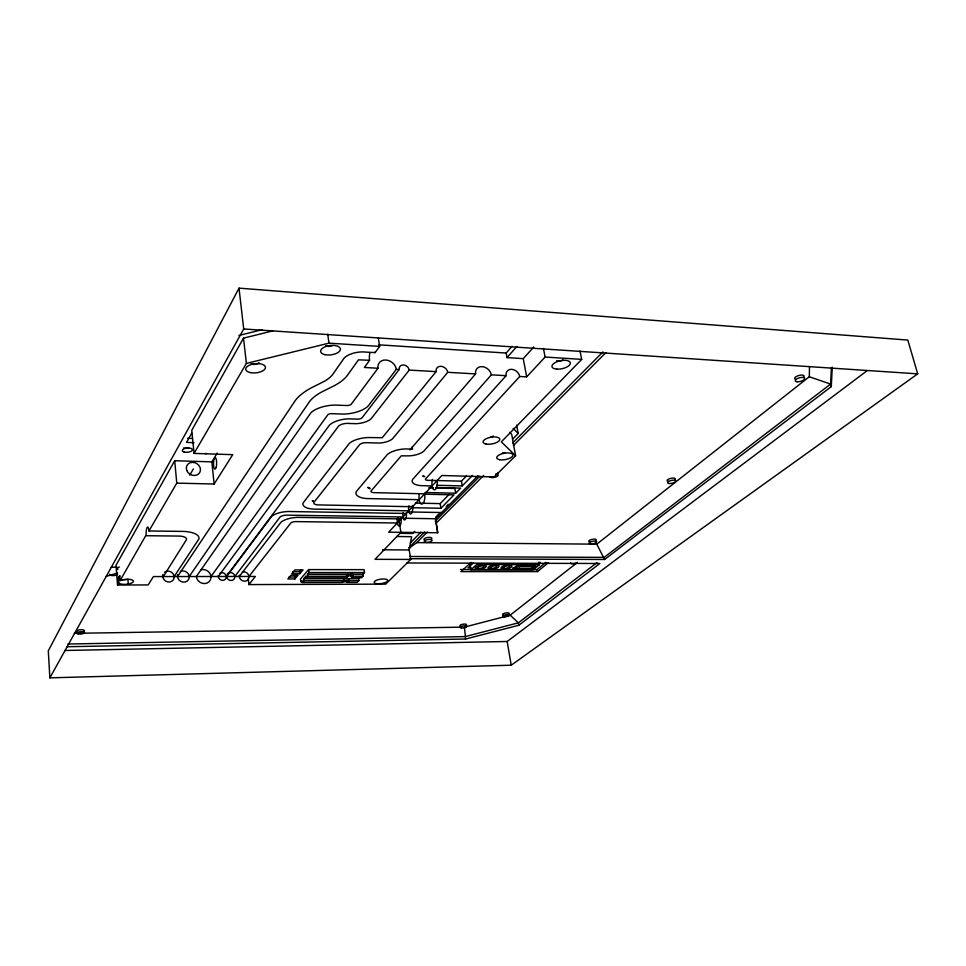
<?xml version="1.0" encoding="UTF-8"?>
<svg xmlns="http://www.w3.org/2000/svg" width="966" height="966" viewBox="0 0 966 966"><rect width="100%" height="100%" fill="white"/><g stroke="black" fill="none" stroke-linecap="round" stroke-linejoin="round"><path stroke-width="1.45" d="M409.632 547.807L416.781 542.626L596.795 544.16L809.303 376.74L809.496 366.476M831.424 367.611L830.579 384.094L831.267 386.642L604.607 559.471L410.103 558.71M831.267 386.642L832.281 367.225M248.274 578.743L248.914 584.587L385.724 584.128L410.683 559.459L409.246 549.956L411.576 536.673L396.712 536.516M239.013 288.146L48.3 650.83L49.858 677.854L511.231 665.212L917.7 373.854L907.811 340.08L239.013 288.146L243.71 328.983L49.858 677.854M217.217 453.078L211.844 461.857L174.689 460.734L116.017 565.279L117.514 585.022L148.172 584.925L153.437 576.569L255.35 576.461L248.914 584.587M272.786 330.879L243.504 338.148L191.775 430.293L194.057 453.416L232.734 454.66L214.126 484.014L176.778 483.121L148.945 530.974L184.349 531.433A23.172 8.356 -5.2 0 1 198.815 539.088L174.146 576.557M191.666 433.287L186.523 442.416L194.009 442.682M117.514 585.022L118.746 582.909L118.383 578.248L119.639 576.062L120.376 580.53A7.511 2.524 -4.7 0 1 131.835 579.805A7.511 2.524 -4.7 0 1 129.529 583.766A7.511 2.524 -4.7 0 1 118.866 583.126L118.746 582.909M120.001 580.747L146.132 534.971A6.315 1.473 -89.3 0 1 147.073 527.508A6.315 1.473 -89.3 0 1 148.885 530.201L148.945 530.974M194.057 453.416L246.39 363.409L243.504 338.148M189.71 475.139L193.405 468.896M177.502 576.545L295.427 400.347A65.084 28.364 -7.9 0 1 311.438 387.777L323.67 381.642A36.394 16.724 -6.8 0 0 332.449 374.784L344.258 357.963A16.579 7.668 -8.1 0 1 362.528 351.902L375.122 352.626L379.626 346.408L378.37 338.076M189.215 576.533L309.712 401.349A49.99 21.783 -7.9 0 1 322.076 391.773L334.272 385.712A52.369 24.065 -6.8 0 0 346.963 375.919L358.483 359.835L369.567 360.282L369.41 359.074A8.126 2.958 -86.8 0 1 369.857 352.916M210.986 576.509L327.848 414.728A3.103 1.34 -7.4 0 1 331.217 413.653L343.268 414.088A22.846 9.974 -7.8 0 0 367.986 406.203L396.362 369.326L399.212 369.495A5.446 4.395 38.6 0 1 403.462 364.967A5.446 4.395 38.6 0 1 409.222 370.075L436.101 371.632A6.412 5.12 40.2 0 1 440.991 366.295A6.412 5.12 40.2 0 1 447.765 372.308L475.61 373.914A8.766 6.931 41.7 0 1 482.119 366.609A8.766 6.931 41.7 0 1 491.38 374.832L506.136 375.689A7.631 5.989 42.7 0 1 511.69 369.314A7.631 5.989 42.7 0 1 519.756 376.474L526.687 376.885L545.114 357.034L581.701 359.388L579.998 351.032M369.567 360.282L364.363 367.466L377.972 368.263A9.962 8.054 37.9 0 1 385.832 360.004A9.962 8.054 37.9 0 1 396.362 369.326M218.268 576.497L329.503 425.076A17.895 7.571 -7.7 0 1 349.161 418.833L357.951 419.135A3.719 1.594 -8 0 0 362.009 417.843L399.212 369.495M377.972 368.263L351.226 404.247A3.707 1.618 -7.8 0 1 347.18 405.551L335.009 405.08A22.025 9.491 -7.4 0 0 310.883 412.832L196.327 576.521A7.559 6.822 32.2 0 0 204.973 583.549A7.559 6.822 32.2 0 0 210.757 575.313A7.559 6.822 32.2 0 0 201.109 569.723M226.249 576.497L338.595 426.054A7.704 3.26 -7.7 0 1 347.023 423.386L355.766 423.676A14.019 5.989 -8 0 0 371.029 418.858L409.222 370.075M226.612 576.497L271.591 516.424A15.214 5.639 -6.8 0 1 287.989 511.509L406.251 513.453M234.823 576.485L280.068 517.027A5.881 2.186 -6.8 0 1 286.383 515.144L402.967 516.967A4.516 1.763 -89.1 0 1 403.245 512.499M239.266 576.485L280.973 522.256A15.19 5.567 -6.9 0 1 297.395 517.365L401.144 518.911A5.313 2.053 -89.2 0 0 400.89 517.704M248.95 576.473L290.863 522.944A4.25 1.558 -6.9 0 1 295.451 521.592L397.292 523.004A5.313 2.053 -89.2 0 1 397.618 517.752M436.101 371.632L382.258 437.719L368.42 437.538A17.364 7.112 -8 0 0 349.257 443.503L303.215 502.755A17.968 6.786 -7.3 0 0 313.008 509.082L408.715 510.833M447.765 372.308L392.534 438.793A12.582 5.204 -8.4 0 1 378.757 443.056L365.824 442.657A5.603 2.294 -8 0 0 359.666 444.565L313.878 502.392A7.076 2.681 -7.3 0 0 317.705 504.904L412.579 506.715M294.871 578.936L298.071 575.217L291.044 575.217L287.88 578.948L294.871 578.936L294.63 576.98L297.033 574.178M299.81 573.695L303.058 569.904L294.98 569.904L291.768 573.695L299.81 573.695L299.569 571.715L301.187 569.819M409.922 449.927L475.61 373.914M347.893 574.275L348.158 576.243L346.685 577.801L306.367 577.861L307.756 576.279L307.502 574.299L362.854 574.275L364.484 572.572L364.073 569.638L308.637 569.602L300.498 578.972L300.861 581.918L302.056 580.554L302.298 582.522L342.362 582.413L344.077 580.578M302.298 582.522L303.831 580.759L303.59 578.791L306.125 575.881L306.367 577.861M307.502 574.299L309.011 572.572L308.637 569.602M533.812 346.951L523.246 358.64L507.017 357.601L506.184 353.049L512.077 346.347M491.38 374.832L423.688 451.303A13.657 5.494 -8.8 0 1 408.63 455.88L401.264 455.831L371.101 490.945A4.601 1.751 -8.2 0 0 373.407 492.624L424.69 493.807A7.39 2.958 -88.7 0 1 421.852 504.155A7.39 2.958 -88.7 0 1 419.22 494.073M507.017 357.601L516.858 346.48M506.136 375.689L412.711 479.305A17.05 6.545 -9 0 0 420.705 485.62L432.056 485.958M519.756 376.474L425.547 478.919A3.683 1.413 -9 0 0 427.25 480.295L461.422 481.153L466.542 475.888M346.963 580.445L347.229 582.389L348.955 580.566L343.316 580.457M350.924 572.983L351.576 577.801L353.061 576.231L363.131 576.231L362.854 574.275M303.59 578.791L358.615 578.694L360.439 576.787M358.615 578.694L358.881 580.638L357.215 582.365L347.229 582.389M363.131 576.231L361.622 577.777L351.576 577.801M415.416 503.105L440.17 503.6L449.238 494.278M581.701 359.388L501.33 441.848L515.59 455.759L494.133 476.975L441.86 475.501L388.67 532.194L437.695 532.761L435.606 518.597M414.8 531.36L412.736 533.486L399.695 533.341M436.777 485.282L462.219 485.922L472.483 475.453M411.77 507.705L440.919 508.249L454.044 494.858L424.436 494.194M425.112 492.503L455.686 493.203L460.673 488.12L435.775 487.516M410.296 542.916L420.874 532.194M435.69 517.172L438.854 513.948M446.268 506.438L448.381 504.3M512.898 438.854L518.187 433.493L516.653 425.137M401.687 518.211L435.473 518.742L478.001 475.683M408.666 547.951L424.593 531.88M435.207 521.169L479.8 476.166M512.717 442.947L602.953 351.878M416.781 542.626L427.395 531.952M435.895 523.415L483.688 475.393M513.429 445.507L605.827 352.662M471.191 562.357L460.915 571.606L537.434 571.618L548.567 562.574M473.268 563.081L468.003 567.803L470.985 567.803M470.056 564.446L470.937 569.723L476.769 564.518L539.451 564.663L538.98 562.055M512.886 567.827L519.249 566.8L521.06 565.279M519.249 566.8L531.65 566.825L533.486 565.303M532.012 568.877L535.707 565.847L516.689 565.81L513.067 568.853L532.012 568.877L531.65 566.825M538.11 564.18L540.368 562.333M539.451 564.663L533.22 569.771L470.937 569.723M460.577 569.517L537.06 569.59L545.959 562.333M406.891 562.973L599.862 563.492L518.778 625.28L465.636 639.009L464.441 627.115L510.169 615.185L577.463 562.405M596.952 562.659L518.356 622.841L465.238 636.594L67.862 644.02M64.855 650.492L507.162 641.484L866.9 370.859M120.013 575.857L118.287 577.161L118.516 578.465A7.499 2.536 -4.7 0 0 119.361 578.996M106.067 576.412L117.586 572.983M238.88 335.492L262.015 329.732M246.39 363.409L328.971 343.159L379.626 346.408M66.521 646.749L465.636 639.009M74.297 633.334L459.925 627.188M307.756 576.279L348.158 576.243M289.051 576.98L294.63 576.98M303.831 580.759L358.881 580.638M342.326 581.81L346.77 581.798M292.867 571.715L299.569 571.715M309.011 572.572L364.484 572.572M347.651 575.845L351.31 575.845M522.268 566.185L524.55 566.185M526.687 566.185L529.296 566.185M111.03 567.223L117.043 567.223M410.683 559.459L375.037 559.326L400.854 532.338L398.741 518.162M409.777 556.488L604.185 557.37L830.579 384.094L809.303 376.74M382.572 549.787L409.246 549.956M146.192 535.719L179.797 536.082A10.686 3.852 -5.2 0 1 186.523 539.583L162.831 577.294A5.881 5.325 28.8 0 0 174.206 577.245L174.073 575.833A5.881 5.325 28.8 0 0 164.57 572.234M407.58 511.932L441.619 512.523M419.159 499.7L366.44 498.541A19.743 7.523 -8.2 0 1 356.43 491.416L387.39 454.491A16.337 6.533 -8.7 0 1 405.575 448.924L412.567 449.118L412.071 447.065M429.918 487.371L432.853 487.444M428.723 487.842L433.082 487.951M435.992 488.011L454.901 488.482L455.686 493.203M187.621 438.31L192.101 438.467M378.769 344.814L506.184 353.049M243.71 328.983L917.7 373.854M424.774 476.383L422.734 475.948L424.219 476.818M369.881 488.047L367.672 487.395L370.002 488.868M312.96 501.113L312.175 500.811L313.201 501.257M312.634 500.943L313.141 501.426M510.169 615.185L518.356 622.841L518.778 625.28M509.662 432.309L511.702 434.362L515.59 455.759M513.151 428.349L518.187 433.493M596.795 544.16L604.607 559.471M543.447 348.46L545.114 357.034M523.246 358.64L526.687 376.885M537.06 569.59L537.434 571.618M507.162 641.484L511.231 665.212M461.422 481.153L462.219 485.922M440.17 503.6L440.919 508.249M435.473 518.742L437.695 532.761M327.74 334.212L328.971 343.159M352.795 574.275L353.061 576.231M348.605 578.706L348.871 580.663M346.42 575.845L346.685 577.801M343.739 578.719L343.993 580.663M375.025 351.938L375.122 352.626M211.844 461.857L214.126 484.014M174.689 460.734L176.778 483.121M128.297 584.044L127.935 579.395A7.499 2.536 -4.7 0 1 122.247 579.66M563.045 359.907A4.13 1.811 -12 0 1 556.633 360.753M117.586 574.516A4.178 1.425 -4.5 0 1 112.515 575.591A4.178 1.425 -4.5 0 1 109.786 574.154M77.497 631.849A3.804 1.171 -4.5 0 1 78.174 630.23A3.804 1.171 -4.5 0 1 83.293 629.941A3.804 1.171 -4.5 0 1 83.499 631.498M795.706 379.336A4.89 1.872 -15.2 0 1 795.779 376.849A4.89 1.872 -15.2 0 1 801.804 375.062A4.89 1.872 -15.2 0 1 803.809 376.945M206.47 453.549A5.072 2.101 -5.2 0 1 205.166 453.585M117.84 569.566A7.474 2.572 -4.6 0 1 119.337 566.933M505.158 452.535A3.635 1.425 -10.3 0 1 502.417 452.909M497.816 472.809A4.383 1.666 -10 0 1 497.768 473.255M495.715 474.004A4.383 1.654 -10 0 1 496.391 476.793A4.383 1.654 -10 0 1 489.593 476.612M668.279 481.358A4.202 1.473 -12.4 0 1 668.146 479.353A4.202 1.473 -12.4 0 1 673.664 478.073A4.202 1.473 -12.4 0 1 674.751 479.848M589.948 541.902A3.816 1.244 -11 0 1 589.574 540.26A3.816 1.244 -11 0 1 594.585 539.125A3.816 1.244 -11 0 1 595.817 540.574M424.75 540.127A3.985 1.377 -8.9 0 1 424.955 538.303A3.985 1.377 -8.9 0 1 429.979 537.386A3.985 1.377 -8.9 0 1 431.5 538.883M460.166 625.968A3.333 0.966 -9.1 0 1 463.306 624.169A3.333 0.966 -9.1 0 1 466.252 625.111M503.153 614.931A3.369 0.99 -9.6 0 1 503.757 613.495A3.369 0.99 -9.6 0 1 508.249 612.879A3.369 0.99 -9.6 0 1 508.418 614.195M576.943 562.804A3.695 1.159 -10.6 0 1 572.584 563.782A3.695 1.159 -10.6 0 1 570.725 562.792M493.36 436.004A3.743 1.509 -10.2 0 1 490.861 436.922M332.558 345.574A4.395 2.089 -7.5 0 1 325.784 345.599M259.093 362.612A4.371 2.041 -5.9 0 1 255.386 364.375A4.371 2.041 -5.9 0 1 251.112 363.663M242.369 571.932A5.035 4.516 35.8 0 1 248.89 576.074A5.035 4.516 35.8 0 1 244.193 581.17A5.035 4.516 35.8 0 1 239.302 575.265M227.517 573.683A4.262 3.84 34.7 0 1 234.267 574.806A4.262 3.84 34.7 0 1 231.49 580.457A4.262 3.84 34.7 0 1 226.636 575.458M219.934 573.164A4.13 3.719 33.9 0 1 226.02 575.507A4.13 3.719 33.9 0 1 222.651 580.361A4.13 3.719 33.9 0 1 218.304 575.507M177.647 574.577A6.074 5.494 30.3 0 0 177.43 576.014L177.623 577.487A6.074 5.494 30.3 0 0 189.288 577.064L189.094 575.591A6.074 5.494 30.3 0 0 180.437 571.413M162.699 575.857A5.881 5.325 28.8 0 1 162.964 574.48M437.103 480.573A6.617 2.693 -88.5 0 1 434.157 489.859A6.617 2.693 -88.5 0 1 432.478 479.402M401.071 518.984A5.12 1.98 -89.2 0 1 399.924 525.685A5.12 1.98 -89.2 0 1 397.364 522.932M412.325 505.532A5.241 2.065 -89 0 1 411.999 512.596A5.241 2.065 -89 0 1 409.21 512.692A5.241 2.065 -89 0 1 409.041 505.641M406.336 513.369A4.745 1.847 -89.1 0 1 405.273 519.587A4.745 1.847 -89.1 0 1 402.882 517.052M188.72 447.91A5.108 2.137 -4.9 0 1 183.709 447.898M556.887 369.133A9.382 4.081 -11.9 0 0 570.363 362.987A9.382 4.081 -11.9 0 0 556.211 362.057A9.382 4.081 -11.9 0 0 556.887 369.133M78.27 633.95A3.804 1.159 -4.5 0 0 84.465 632.827A3.804 1.159 -4.5 0 0 79.453 631.885A3.804 1.159 -4.5 0 0 78.27 633.95M797.192 381.775A4.89 1.872 -15.1 0 0 804.702 378.696A4.89 1.872 -15.1 0 0 798.037 378.274A4.89 1.872 -15.1 0 0 797.192 381.775M184.071 452.003A5.12 2.125 -4.9 0 0 192.367 450.156A5.12 2.125 -4.9 0 0 185.593 448.272A5.12 2.125 -4.9 0 0 184.071 452.003M376.945 583.706A6.871 2.234 -8.2 0 0 387.716 580.735A6.871 2.234 -8.2 0 0 378.177 579.672A6.871 2.234 -8.2 0 0 376.945 583.706M499.555 459.695A8.259 3.212 -10.3 0 0 512.861 455.771A8.259 3.212 -10.3 0 0 502.127 453.754A8.259 3.212 -10.3 0 0 499.555 459.695M486.043 444.046A8.489 3.393 -10.2 0 0 499.676 439.965A8.489 3.393 -10.2 0 0 488.567 437.803A8.489 3.393 -10.2 0 0 486.043 444.046M669.559 483.519A4.202 1.461 -12.4 0 0 675.814 481.068A4.202 1.461 -12.4 0 0 669.728 480.899A4.202 1.461 -12.4 0 0 669.559 483.519M461.446 627.96A3.333 0.966 -9.1 0 0 466.783 626.572A3.333 0.966 -9.1 0 0 462.328 626.161A3.333 0.966 -9.1 0 0 461.446 627.96M503.069 569.059A5.567 1.787 -9.8 0 0 511.895 566.535A5.567 1.787 -9.8 0 0 504.433 565.75A5.567 1.787 -9.8 0 0 503.069 569.059M478.605 568.346A3.453 1.123 -9.5 0 0 484.135 566.837A3.453 1.123 -9.5 0 0 479.571 566.269A3.453 1.123 -9.5 0 0 478.605 568.346M491.296 568.262A3.441 1.111 -9.6 0 0 496.826 566.752A3.441 1.111 -9.6 0 0 492.31 566.185A3.441 1.111 -9.6 0 0 491.296 568.262M504.276 568.31A3.429 1.099 -9.8 0 0 509.794 566.8A3.429 1.099 -9.8 0 0 505.327 566.245A3.429 1.099 -9.8 0 0 504.276 568.31M477.409 569.107A5.603 1.811 -9.5 0 0 486.26 566.571A5.603 1.811 -9.5 0 0 478.641 565.774A5.603 1.811 -9.5 0 0 477.409 569.107M504.023 616.779A3.369 0.978 -9.6 0 0 509.456 615.366A3.369 0.978 -9.6 0 0 505.061 614.919A3.369 0.978 -9.6 0 0 504.023 616.779M591.107 543.894A3.816 1.244 -10.9 0 0 596.662 541.793A3.816 1.244 -10.9 0 0 590.938 541.745A3.816 1.244 -10.9 0 0 591.107 543.894M425.777 542.312A3.985 1.377 -8.8 0 0 432.092 540.525A3.985 1.377 -8.8 0 0 426.682 539.801A3.985 1.377 -8.8 0 0 425.777 542.312M490.1 569.01A5.579 1.799 -9.6 0 0 498.939 566.487A5.579 1.799 -9.6 0 0 491.392 565.69A5.579 1.799 -9.6 0 0 490.1 569.01M324.926 354.667A9.974 4.697 -7.5 0 0 340.382 349.547A9.974 4.697 -7.5 0 0 326.206 346.371A9.974 4.697 -7.5 0 0 324.926 354.667M250.423 372.61A9.926 4.601 -5.9 0 0 265.481 367.599A9.926 4.601 -5.9 0 0 250.906 364.58A9.926 4.601 -5.9 0 0 250.423 372.61M216.118 467.411A5.736 1.57 -88.6 0 0 215.575 457.872A5.736 1.57 -88.6 0 0 213.534 465.044A5.736 1.57 -88.6 0 0 216.118 467.411M186.752 470.442A7.305 6.339 29.3 0 0 198.851 473.69A7.305 6.339 29.3 0 0 194.577 462.605A7.305 6.339 29.3 0 0 186.752 470.442"/></g></svg>
